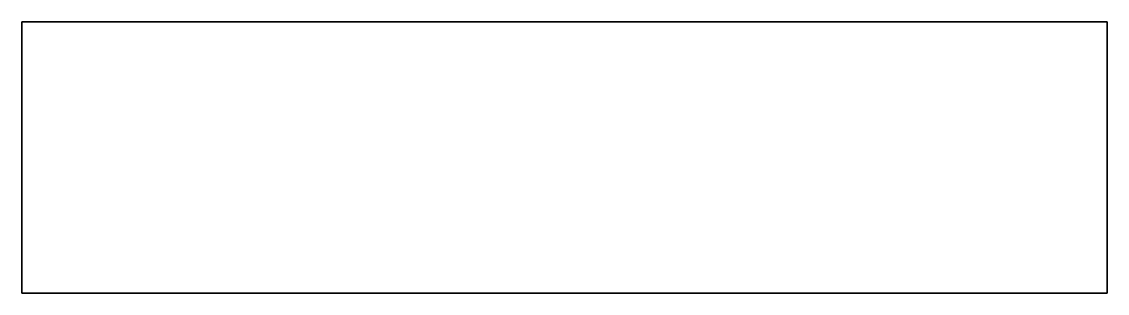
# Model space of a CAD drawing. Extents: x 0 to 1, y 0 to 0.25.
import ezdxf

# ---------------------------------------------------------------- set-up
doc = ezdxf.new("R2010")
doc.units = 0
doc.layers.add('DOOR', color=1, linetype='CONTINUOUS')

msp = doc.modelspace()

# ---------------------------------------------------------------- linework, layer by layer
at = {"layer": 'DOOR'}
for points in [[(0, 0.25, 0.5), (0, 0, 0.5), (0, 0, 2.75), (0, 0.25, 2.75)], [(1, 0.25, 2.75), (1, 0.25, 0.5), (0, 0.25, 0.5), (0, 0.25, 2.75)], [(0, 0.25, 2.75), (0, 0, 2.75), (1, 0, 2.75), (1, 0.25, 2.75)], [(1, 0, 2.75), (1, 0, 0.5), (1, 0.25, 0.5), (1, 0.25, 2.75)], [(0, 0, 2.75), (0, 0, 0.5), (1, 0, 0.5), (1, 0, 2.75)]]:
    msp.add_3dface(points, dxfattribs=at)

doc.saveas('drawing.dxf')
